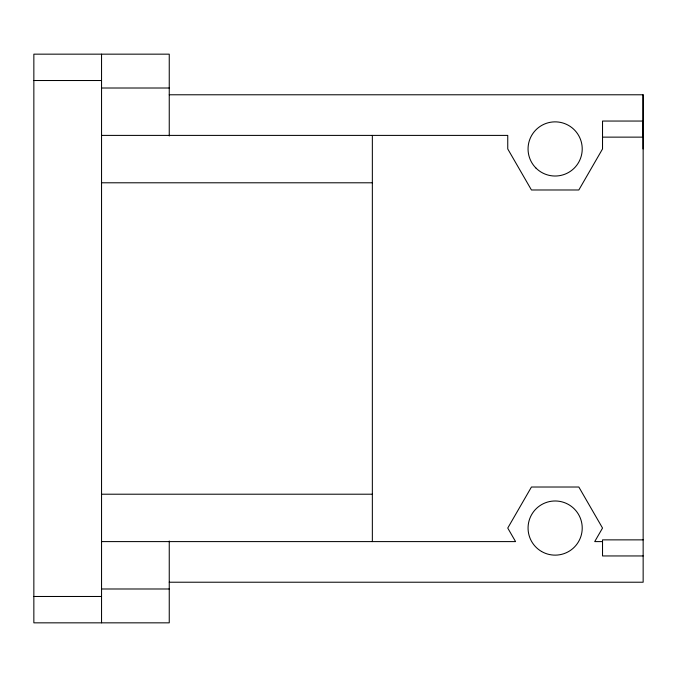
<?xml version="1.0" encoding="UTF-8"?>
<svg xmlns="http://www.w3.org/2000/svg" width="677" height="677" viewBox="0 0 677 677"><rect width="100%" height="100%" fill="white"/><g stroke="black" fill="none" stroke-linecap="round" stroke-linejoin="round"><path stroke-width="1.02" d="M33.85 80.521L101.55 80.521M101.55 88.01L169.25 88.01M169.25 94.78L643.15 94.78L643.15 582.22L169.25 582.22M101.55 135.4L507.75 135.4L507.75 148.94L531.445 189.983L578.835 189.983L602.53 148.94L602.53 121.048L643.074 121.048L643.15 137.135L602.53 137.135M101.55 182.79L372.35 182.79M101.55 494.21L372.35 494.21M643.15 539.865L602.53 539.865L602.53 555.952L643.15 555.952M101.55 541.6L515.569 541.6L507.75 528.06L531.445 487.017L578.835 487.017L602.53 528.06L594.711 541.6L602.53 541.6M101.55 588.99L169.25 588.99M33.85 596.479L101.55 596.479M643.048 94.78L643.048 148.94M372.35 135.4L372.35 541.6M169.25 135.992L169.25 54.16L33.85 54.16L33.85 622.84L169.25 622.84L169.25 541.008M101.55 54.16L101.55 622.84M541.6 551.51A27.08 27.08 0 0 0 582.22 528.06A27.08 27.08 0 0 0 541.6 504.61A27.08 27.08 0 0 0 541.6 551.51M535.989 168.091A27.08 27.08 0 0 0 581.298 155.947A27.08 27.08 0 0 0 548.133 122.782A27.08 27.08 0 0 0 535.989 168.091"/></g></svg>
